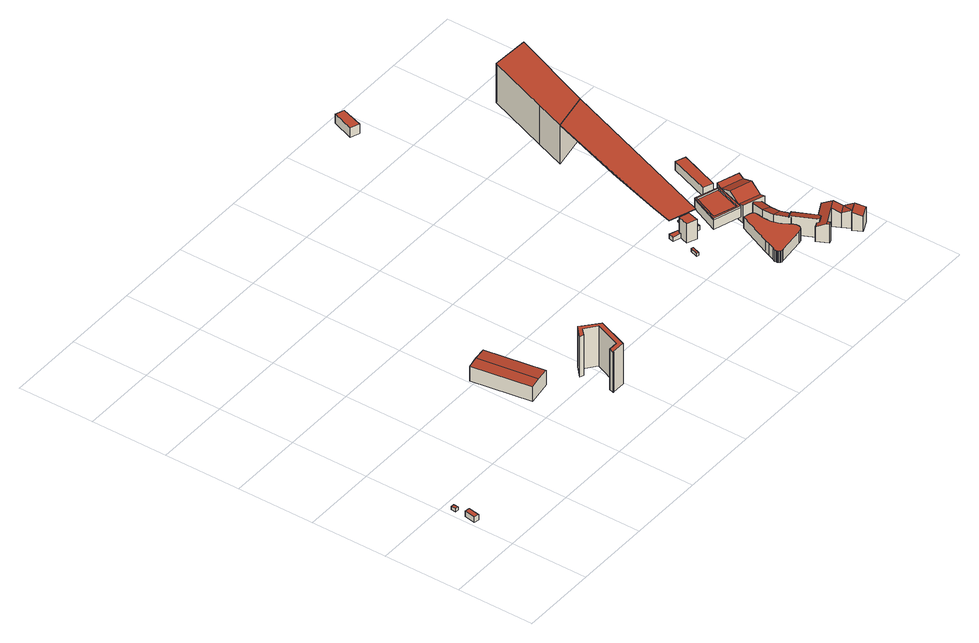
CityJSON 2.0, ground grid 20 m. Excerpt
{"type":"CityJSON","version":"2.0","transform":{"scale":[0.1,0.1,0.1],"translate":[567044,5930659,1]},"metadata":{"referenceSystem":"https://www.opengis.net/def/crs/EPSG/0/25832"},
"CityObjects":{
"building1":{"type":"Building","attributes":{"Grundfläche 2D":"3.873795","Grundhöhe NN":"2.622"},"geometry":[{"type":"Solid","lod":"3","boundaries":[[[[0,1,2,3]],[[4,5,3,2]],[[5,6,0,3]],[[6,7,1,0]],[[7,4,2,1]],[[7,6,5,4]]]],"semantics":{"surfaces":[{"type":"RoofSurface"},{"type":"WallSurface"},{"type":"GroundSurface"}],"values":[[0,1,1,1,1,2]]}}]},
"building2":{"type":"Building","attributes":{"Grundfläche 2D":"0.990023","Grundhöhe NN":"2.736"},"geometry":[{"type":"Solid","lod":"3","boundaries":[[[[8,9,10,11]],[[12,13,11,10]],[[13,14,8,11]],[[14,15,9,8]],[[15,12,10,9]],[[15,14,13,12]]]],"semantics":{"surfaces":[{"type":"RoofSurface"},{"type":"WallSurface"},{"type":"GroundSurface"}],"values":[[0,1,1,1,1,2]]}}]},
"building3":{"type":"Building","attributes":{"Grundfläche 2D":"103.114286","Grundhöhe NN":"5.647"},"geometry":[{"type":"Solid","lod":"3","boundaries":[[[[16,17,18,19]],[[20,16,19,21]],[[21,19,18,22,23]],[[20,21,23,24]],[[17,16,20,24,25]],[[18,17,25,22]],[[23,22,25,24]]]],"semantics":{"surfaces":[{"type":"RoofSurface"},{"type":"WallSurface"},{"type":"GroundSurface"}],"values":[[0,0,1,1,1,1,2]]}}]},
"building4":{"type":"Building","attributes":{"Grundfläche 2D":"20.976256","Grundhöhe NN":"6.273"},"geometry":[{"type":"Solid","lod":"3","boundaries":[[[[26,27,28,29,30,31,32,33,34,35,36,37]],[[33,32,38,39]],[[34,33,39,40]],[[35,34,40,41]],[[36,35,41,42]],[[37,36,42,43]],[[26,37,43,44]],[[27,26,44,45]],[[28,27,45,46]],[[29,28,46,47]],[[30,29,47,48]],[[32,31,49,38]],[[31,30,48,49]],[[49,48,47,46,45,44,43,42,41,40,39,38]]]],"semantics":{"surfaces":[{"type":"RoofSurface"},{"type":"WallSurface"},{"type":"GroundSurface"}],"values":[[0,1,1,1,1,1,1,1,1,1,1,1,1,2]]}}]},
"building5":{"type":"Building","attributes":{"Grundfläche 2D":"1.125060","Grundhöhe NN":"7.349"},"geometry":[{"type":"Solid","lod":"3","boundaries":[[[[50,51,52,53]],[[54,55,53,52]],[[55,56,50,53]],[[56,57,51,50]],[[57,54,52,51]],[[57,56,55,54]]]],"semantics":{"surfaces":[{"type":"RoofSurface"},{"type":"WallSurface"},{"type":"GroundSurface"}],"values":[[0,1,1,1,1,2]]}}]},
"building6":{"type":"Building","attributes":{"Grundfläche 2D":"8.323415","Grundhöhe NN":"7.478"},"geometry":[{"type":"Solid","lod":"3","boundaries":[[[[58,59,60,61]],[[58,61,62,63]],[[59,58,63,64]],[[60,59,64,65]],[[61,60,65,62]],[[64,63,62,65]]]],"semantics":{"surfaces":[{"type":"RoofSurface"},{"type":"WallSurface"},{"type":"GroundSurface"}],"values":[[0,1,1,1,1,2]]}}]},
"building7":{"type":"Building","attributes":{"Grundfläche 2D":"79.110177","Grundhöhe NN":"4.071"},"geometry":[{"type":"Solid","lod":"3","boundaries":[[[[66,67,68,69,70,71,72,73,74,75,76,77,78,79,80,81,82,83,84,85,86,87,88,89,90,91,92,93,94,95,96,97,98,99,100,101,102,103,104,105,106,107,108,109,110,111,112]],[[113,114,71,70]],[[114,115,72,71]],[[116,113,70,69]],[[117,118,68,67]],[[118,116,69,68]],[[115,119,73,72]],[[119,120,74,73]],[[120,121,75,74]],[[121,122,76,75]],[[122,123,77,76]],[[123,124,78,77]],[[124,125,79,78]],[[125,126,80,79]],[[126,127,81,80]],[[127,128,82,81]],[[128,129,83,82]],[[129,130,84,83]],[[130,131,85,84]],[[131,132,86,85]],[[132,133,87,86]],[[133,134,88,87]],[[134,135,89,88]],[[135,136,90,89]],[[136,137,91,90]],[[137,138,92,91]],[[138,139,93,92]],[[139,140,94,93]],[[140,141,95,94]],[[141,142,96,95]],[[142,143,97,96]],[[143,144,98,97]],[[144,145,99,98]],[[145,146,100,99]],[[146,147,101,100]],[[147,148,102,101]],[[148,149,103,102]],[[149,150,104,103]],[[150,151,105,104]],[[151,152,106,105]],[[152,153,107,106]],[[153,154,108,107]],[[154,155,109,108]],[[155,156,110,109]],[[156,157,111,110]],[[157,158,112,111]],[[158,159,66,112]],[[159,117,67,66]],[[156,155,154,153,152,151,150,149,148,147,146,145,144,143,142,141,140,139,138,137,136,135,134,133,132,131,130,129,128,127,126,125,124,123,122,121,120,119,115,114,113,116,118,117,159,158,157]]]],"semantics":{"surfaces":[{"type":"RoofSurface"},{"type":"WallSurface"},{"type":"GroundSurface"}],"values":[[0,1,1,1,1,1,1,1,1,1,1,1,1,1,1,1,1,1,1,1,1,1,1,1,1,1,1,1,1,1,1,1,1,1,1,1,1,1,1,1,1,1,1,1,1,1,1,1,2]]}}]},
"building8":{"type":"Building","attributes":{"Grundfläche 2D":"14.967547","Grundhöhe NN":"7.173"},"geometry":[{"type":"Solid","lod":"3","boundaries":[[[[160,161,162,163]],[[164,165,163,162]],[[165,166,160,163]],[[166,167,161,160]],[[167,164,162,161]],[[167,166,165,164]]]],"semantics":{"surfaces":[{"type":"RoofSurface"},{"type":"WallSurface"},{"type":"GroundSurface"}],"values":[[0,1,1,1,1,2]]}}]},
"building9":{"type":"Building","attributes":{"Grundfläche 2D":"57.417876","Grundhöhe NN":"4.786"},"children":["building9-1"],"geometry":[{"type":"MultiSurface","lod":"3","boundaries":[[[168,169,170,171,172,173,174,175,176,177]],[[178,179,180,181,182,183]],[[184,185,173,172]],[[185,186,174,173]],[[186,187,175,174]],[[187,178,176,175]],[[177,183,182,168]],[[169,168,182,181]],[[181,180,170,169]],[[179,184,172,171]],[[187,186,188,189]],[[190,184,179,178,187,189,191]],[[185,184,190,192]],[[186,185,192,188]],[[191,189,188,192,190]]],"semantics":{"surfaces":[{"type":"RoofSurface"},{"type":"WallSurface"},{"type":"GroundSurface"}],"values":[0,0,1,1,1,1,1,1,1,1,1,1,1,1,2]}}]},
"building9-1":{"type":"BuildingInstallation","parents":["building9"],"geometry":[{"type":"MultiSurface","lod":"3","boundaries":[[[177,176,171,170]],[[177,170,180,183]],[[178,179,171,176]]],"semantics":{"surfaces":[{"type":"RoofSurface"},{"type":"WallSurface"}],"values":[0,1,1]}}]},
"building10":{"type":"Building","attributes":{"Grundfläche 2D":"6.021547","Grundhöhe NN":"7.529"},"children":["building10-1","building10-2"],"geometry":[{"type":"Solid","lod":"3","boundaries":[[[[193,194,195,196,197,198]],[[199,200,201,202,203,204]],[[205,206,204,203]],[[206,207,199,204]],[[207,65,200,199]],[[65,208,201,200]],[[208,209,202,201]],[[209,205,203,202]],[[210,211,198,197]],[[211,212,193,198]],[[212,213,194,193]],[[213,214,195,194]],[[64,210,197,196]],[[214,64,196,195]],[[64,214,213,212,211,210]],[[209,208,65,207,206,205]]]],"semantics":{"surfaces":[{"type":"RoofSurface"},{"type":"WallSurface"},{"type":"GroundSurface"}],"values":[[0,0,1,1,1,1,1,1,1,1,1,1,1,1,2,2]]}}]},
"building10-1":{"type":"BuildingInstallation","parents":["building10"],"geometry":[{"type":"MultiSurface","lod":"3","boundaries":[[[215,216,217,218,219,220]],[[217,216,221,222]],[[218,217,222,223]],[[219,218,223,224]],[[216,215,225,221]],[[220,219,224,226]],[[215,220,226,225]],[[226,224,223,222,221,225]]],"semantics":{"surfaces":[{"type":"RoofSurface"},{"type":"WallSurface"},{"type":"OuterCeilingSurface"}],"values":[0,1,1,1,1,1,1,2]}}]},
"building10-2":{"type":"BuildingInstallation","parents":["building10"],"geometry":[{"type":"MultiSurface","lod":"3","boundaries":[[[227,228,229,230]],[[231,232,228,227]],[[232,233,229,228]],[[233,234,230,229]],[[234,231,227,230]],[[232,231,234,233]]],"semantics":{"surfaces":[{"type":"RoofSurface"},{"type":"WallSurface"},{"type":"OuterCeilingSurface"}],"values":[0,1,1,1,1,2]}}]},
"building11":{"type":"Building","attributes":{"Grundfläche 2D":"86.346157","Grundhöhe NN":"3.847"},"geometry":[{"type":"Solid","lod":"3","boundaries":[[[[235,236,237,238,239]],[[238,240,241,239]],[[242,243,244,241,240,245,246,247]],[[248,249,250,251,252,253,254,255]],[[256,257,258,259]],[[260,261,262,263]],[[264,265,266,267,268,269,270,258,257,262,261]],[[271,260,263]],[[272,260,271]],[[273,274,272,271,275]],[[237,236,276,277]],[[236,235,278,276]],[[238,237,277,279]],[[240,238,279,280]],[[245,240,280,281]],[[246,245,281,282]],[[283,243,284]],[[243,242,284]],[[285,241,244,243,283,286]],[[239,241,285,287]],[[235,239,287,278]],[[282,288,269,268,255,254,253,252,247,246]],[[255,268,267,248]],[[248,267,266,249]],[[284,242,251,250,249,266,265,289]],[[251,242,247,252]],[[270,269,288,290]],[[259,258,270,290,291]],[[256,259,291,292]],[[257,256,292,293]],[[262,257,293,294]],[[263,262,294,295]],[[296,264,261,260,297,298]],[[265,264,296,289]],[[271,263,295,299]],[[273,275,300,301]],[[275,271,299,300]],[[274,273,301,302]],[[297,260,272,274,302]],[[280,279,277,276,278,287,285,286,284,289,296,298,297,302,301,300,299,295,294,293,292,291,290,288,282,281]],[[286,283,284]]]],"semantics":{"surfaces":[{"type":"RoofSurface"},{"type":"WallSurface"},{"type":"GroundSurface"}],"values":[[0,0,0,0,0,0,0,0,0,0,1,1,1,1,1,1,1,1,1,1,1,1,1,1,1,1,1,1,1,1,1,1,1,1,1,1,1,1,1,2,2]]}}]},
"building12":{"type":"Building","attributes":{"Grundfläche 2D":"57.640784","Grundhöhe NN":"3.749"},"geometry":[{"type":"Solid","lod":"3","boundaries":[[[[303,304,305,306]],[[307,308,309,310]],[[311,312,303,306]],[[310,312,311,307]],[[304,303,313,314]],[[305,304,314,315]],[[306,305,315,316]],[[308,307,317,318]],[[309,308,318,319]],[[310,309,319,320]],[[307,311,306,316,317]],[[313,303,312,310,320]],[[318,317,316,315,314,313,320,319]]]],"semantics":{"surfaces":[{"type":"RoofSurface"},{"type":"WallSurface"},{"type":"GroundSurface"}],"values":[[0,0,0,0,1,1,1,1,1,1,1,1,2]]}}]},
"building13":{"type":"Building","attributes":{"Grundfläche 2D":"29.818780","Grundhöhe NN":"3.568"},"geometry":[{"type":"Solid","lod":"3","boundaries":[[[[321,322,323,324]],[[325,326,324,323]],[[326,327,321,324]],[[327,328,322,321]],[[328,325,323,322]],[[328,327,326,325]]]],"semantics":{"surfaces":[{"type":"RoofSurface"},{"type":"WallSurface"},{"type":"GroundSurface"}],"values":[[0,1,1,1,1,2]]}}]},
"building14":{"type":"Building","attributes":{"Grundfläche 2D":"219.564372","Grundhöhe NN":"1.485"},"geometry":[{"type":"Solid","lod":"3","boundaries":[[[[329,330,219,218,331]],[[332,333,218,219]],[[333,334,331,218]],[[334,335,329,331]],[[336,332,219,330]],[[335,336,330,329]],[[332,336,335,334,333]]]],"semantics":{"surfaces":[{"type":"RoofSurface"},{"type":"WallSurface"},{"type":"GroundSurface"}],"values":[[0,1,1,1,1,1,2]]}}]}
},
"vertices":[
[19,131,31],[6,133,31],[1,104,31],[14,102,31],[1,104,16],[14,102,16],[19,131,16],[6,133,16],
[14,158,26],[15,170,26],[7,171,26],[6,158,26],[7,171,17],[6,158,17],[14,158,17],[15,170,17],
[395,388,89],[365,383,87],[389,228,87],[418,233,89],[430,393,87],[454,238,87],[389,228,46],[454,238,46],[430,393,46],[365,383,46],
[515,99,167],[550,99,167],[581,178,167],[540,215,167],[513,190,167],[523,186,167],[539,202,167],[568,179,167],[541,111,167],[517,111,167],[512,98,167],[514,98,167],[539,202,53],[568,179,53],[541,111,53],[517,111,53],[512,98,53],[514,98,53],[515,99,53],[550,99,53],[581,178,53],[540,215,53],[513,190,53],[523,186,53],
[1009,242,71],[1004,244,71],[997,224,71],[1002,222,71],[997,224,63],[1002,222,63],[1009,242,63],[1004,244,63],
[1045,258,119],[1054,287,119],[1028,295,119],[1019,267,119],[1019,267,65],[1045,258,65],[1054,287,65],[1028,295,65],
[1121,85,63],[1122,85,63],[1124,84,63],[1127,84,63],[1129,84,63],[1197,92,63],[1207,94,63],[1210,96,63],[1212,98,63],[1214,100,63],[1215,102,63],[1215,104,63],[1216,106,63],[1216,109,63],[1216,111,63],[1216,113,63],[1215,114,63],[1213,119,63],[1209,126,63],[1205,132,63],[1200,140,63],[1197,149,63],[1194,158,63],[1192,167,63],[1192,177,63],[1192,188,63],[1194,198,63],[1195,206,63],[1195,208,63],[1195,210,63],[1194,212,63],[1192,213,63],[1191,215,63],[1189,216,63],[1187,217,63],[1169,222,63],[1132,135,63],[1126,122,63],[1120,107,63],[1116,98,63],[1116,96,63],[1116,93,63],[1116,91,63],[1117,90,63],[1118,88,63],[1119,87,63],[1120,86,63],[1129,84,31],[1197,92,31],[1207,94,31],[1127,84,31],[1122,85,31],[1124,84,31],[1210,96,31],[1212,98,31],[1214,100,31],[1215,102,31],[1215,104,31],[1216,106,31],[1216,109,31],[1216,111,31],[1216,113,31],[1215,114,31],[1213,119,31],[1209,126,31],[1205,132,31],[1200,140,31],[1197,149,31],[1194,158,31],[1192,167,31],[1192,177,31],[1192,188,31],[1194,198,31],[1195,206,31],[1195,208,31],[1195,210,31],[1194,212,31],[1192,213,31],[1191,215,31],[1189,216,31],[1187,217,31],[1169,222,31],[1132,135,31],[1126,122,31],[1120,107,31],[1116,98,31],[1116,96,31],[1116,93,31],[1116,91,31],[1117,90,31],[1118,88,31],[1119,87,31],[1120,86,31],[1121,85,31],
[928,1136,87],[905,1144,87],[884,1087,89],[907,1079,89],[884,1087,62],[907,1079,62],[928,1136,62],[905,1144,62],
[1186,251,69],[1126,272,69],[1155,339,69],[1156,343,69],[1154,344,69],[1120,268,69],[1190,245,69],[1216,323,69],[1211,325,69],[1210,321,69],[1211,325,65],[1156,343,65],[1155,339,65],[1126,272,65],[1186,251,65],[1210,321,65],[1154,344,65],[1120,268,65],[1190,245,65],[1216,323,65],[1190,245,38],[1216,323,38],[1154,344,38],[1211,325,38],[1120,268,38],
[1077,285,77],[1054,293,77],[1052,288,77],[1054,287,77],[1052,279,77],[1073,272,77],[1026,289,77],[1028,295,77],[1029,295,77],[1031,301,77],[1010,308,77],[1006,295,77],[1010,308,65],[1006,295,65],[1026,289,65],[1029,295,65],[1031,301,65],[1052,279,65],[1073,272,65],[1077,285,65],[1054,293,65],[1052,288,65],
[1026,364,116],[1010,308,116],[1077,285,116],[1238,718,116],[1139,700,116],[1071,506,116],[1010,308,114],[1077,285,114],[1238,718,114],[1139,700,114],[1026,364,114],[1071,506,114],
[1054,293,105],[1031,301,105],[1029,295,105],[1052,288,105],[1054,293,103],[1031,301,103],[1029,295,103],[1052,288,103],
[1234,220,66],[1214,227,74],[1207,224,77],[1201,194,77],[1229,192,66],[1202,163,77],[1230,167,66],[1238,142,66],[1238,143,66],[1238,144,66],[1214,125,78],[1216,126,77],[1213,130,77],[1262,78,74],[1265,86,71],[1264,88,71],[1238,142,71],[1213,130,81],[1216,126,81],[1241,75,81],[1244,69,81],[1251,44,80],[1248,50,80],[1240,46,80],[1243,40,80],[1325,63,70],[1315,84,80],[1291,72,80],[1301,51,70],[1303,108,69],[1264,88,69],[1265,86,70],[1262,78,72],[1244,69,72],[1241,75,69],[1228,69,69],[1312,30,79],[1337,41,79],[1318,4,71],[1349,18,71],[1306,27,79],[1214,227,28],[1207,224,28],[1234,220,28],[1201,194,28],[1202,163,28],[1214,125,28],[1216,126,28],[1238,143,28],[1238,142,28],[1230,167,28],[1238,144,28],[1229,192,28],[1241,75,28],[1264,88,28],[1228,69,28],[1243,40,28],[1251,44,28],[1248,50,28],[1291,72,28],[1301,51,28],[1303,108,28],[1325,63,28],[1315,84,28],[1312,30,28],[1306,27,28],[1318,4,28],[1349,18,28],
[1192,252,71],[1187,236,77],[1242,218,77],[1247,233,71],[1269,296,71],[1274,311,76],[1218,330,76],[1213,315,71],[1258,265,86],[1203,283,86],[1192,252,27],[1187,236,27],[1242,218,27],[1247,233,27],[1269,296,27],[1274,311,27],[1218,330,27],[1213,315,27],
[1237,354,51],[1275,457,51],[1250,467,51],[1212,363,51],[1250,467,26],[1212,363,26],[1237,354,26],[1275,457,26],
[1230,941,116],[1167,777,116],[1326,936,116],[1139,700,5],[1238,718,5],[1326,936,5],[1230,941,5],[1167,777,5]
]}
